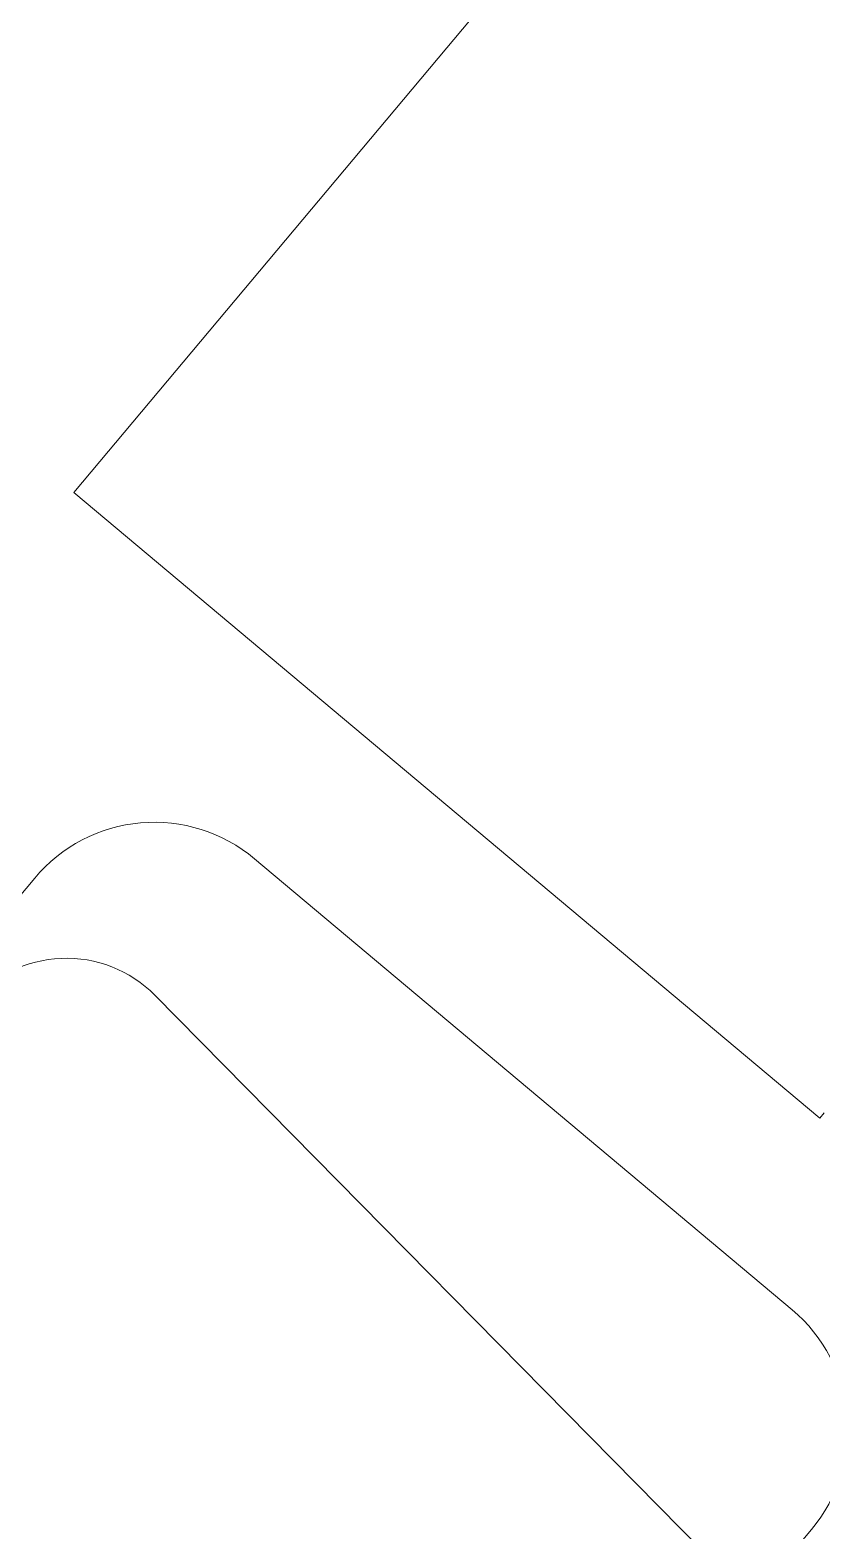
# Model space of a CAD drawing. Header units: metres. Extents: x 822482 to 822767, y 9662202 to 9662512.
# Drawn here: x 822661.304 to 822661.688, y 9662367.2 to 9662367.929 of the extents above; entities that cross this region are included whole.
import ezdxf

# ---------------------------------------------------------------- set-up
doc = ezdxf.new("R2010")
doc.units = ezdxf.units.M
doc.layers.add('#ARQ_MOB', color=250, linetype='Continuous', lineweight=0)
doc.layers.add('ARQ_NE_MOBILIÁRIOS', color=251, linetype='Continuous', lineweight=0)

# ---------------------------------------------------------------- blocks, each defined once
blk = doc.blocks.new('BEBEDOURO ACQUA GELATA')
at = {"layer": '#ARQ_MOB'}
for p, q in [((55883.138, -10026), (55883.138, -10144.348)), ((55883.138, -10026), (55883.138, -10144.348)), ((55883.138, -10026), (55883.138, -10144.348)), ((55883.138, -10026), (55883.138, -10144.348)), ((55883.138, -10026), (55883.138, -10144.348)), ((55883.138, -10026), (55883.138, -10144.348)), ((55883.138, -10026), (55883.138, -10144.348)), ((55883.138, -10026), (55883.138, -10144.348)), ((55930.381, -10144), (55930.381, -10144.348)), ((55930.381, -10144), (55930.381, -10144.348)), ((55930.381, -10144), (55930.381, -10144.348)), ((55930.381, -10144), (55930.381, -10144.348)), ((55930.381, -10144), (55930.381, -10144.348)), ((55930.381, -10144), (55930.381, -10144.348)), ((55930.381, -10144), (55930.381, -10144.348)), ((55930.381, -10144), (55930.381, -10144.348)), ((55930.381, -10144.348), (55883.138, -10144.348)), ((55883.138, -10144.348), (55930.381, -10144.348)), ((55930.381, -10144.348), (55883.138, -10144.348)), ((55883.138, -10144.348), (55930.381, -10144.348)), ((55930.381, -10144.348), (55883.138, -10144.348)), ((55883.138, -10144.348), (55930.381, -10144.348)), ((55930.381, -10144.348), (55883.138, -10144.348)), ((55883.138, -10144.348), (55930.381, -10144.348)), ((55930.381, -10144.348), (55883.138, -10144.348)), ((55883.138, -10144.348), (55930.381, -10144.348)), ((55930.381, -10144.348), (55883.138, -10144.348)), ((55883.138, -10144.348), (55930.381, -10144.348)), ((55930.381, -10144.348), (55883.138, -10144.348)), ((55883.138, -10144.348), (55930.381, -10144.348)), ((55930.381, -10144.348), (55883.138, -10144.348))]:
    blk.add_line(p, q, dxfattribs=at)
blk = doc.blocks.new('LIXEIRA')
at = {"layer": '#ARQ_MOB', "transparency": 33554687}
for points in [[(40889.5, -4927.712), (40889.5, -4920.624, 0.414214), (40879.5, -4910.624), (40834.5, -4910.624, 0.414214), (40824.5, -4920.624), (40824.5, -4963.624, 0.414214), (40834.5, -4973.624), (40879.5, -4973.624, 0.414214), (40889.5, -4963.624), (40889.5, -4956.535)], [(40824.5, -4958.894), (40821.5, -4958.894, -0.414214), (40818.5, -4955.894), (40818.5, -4928.353, -0.414214), (40821.5, -4925.353), (40824.5, -4925.353)]]:
    blk.add_lwpolyline(points, format="xyb", dxfattribs=at)
blk.add_lwpolyline([(40890, -4942.124), (40890, -4954.876, -0.387662), (40887.274, -4957.864), (40835.231, -4962.823, -0.441273), (40826.5, -4954.856), (40826.5, -4929.391, -0.441273), (40835.231, -4921.425), (40887.274, -4926.383, -0.387662), (40890, -4929.371)], format="xyb", close=True, dxfattribs=at)
blk.add_lwpolyline([(40824.5, -4954.894), (40822.5, -4954.894), (40822.5, -4929.353), (40824.5, -4929.353)], dxfattribs=at)
blk = doc.blocks.new('A$C8f1b9c42')
at = {"layer": 'ARQ_NE_MOBILIÁRIOS', "transparency": 33554687, "xscale": -0.007567796686980731, "yscale": 0.007567796686980731, "zscale": 0.007567796686980728, "rotation": 359.9999999999999}
blk.add_blockref('LIXEIRA', (618.76129, -158.14694), dxfattribs=at)
at = {"layer": 'ARQ_NE_MOBILIÁRIOS', "xscale": 0.01, "yscale": 0.01, "zscale": 0.01, "rotation": 180.000000003544}
blk.add_blockref('BEBEDOURO ACQUA GELATA', (868.74688, -297.3096), dxfattribs=at)

msp = doc.modelspace()

# ---------------------------------------------------------------- block references
at = {"ltscale": 10, "rotation": 140.0090103764572}
msp.add_blockref('A$C8f1b9c42', (822772.88904, 9662018.46966), dxfattribs=at)

doc.saveas('drawing.dxf')
